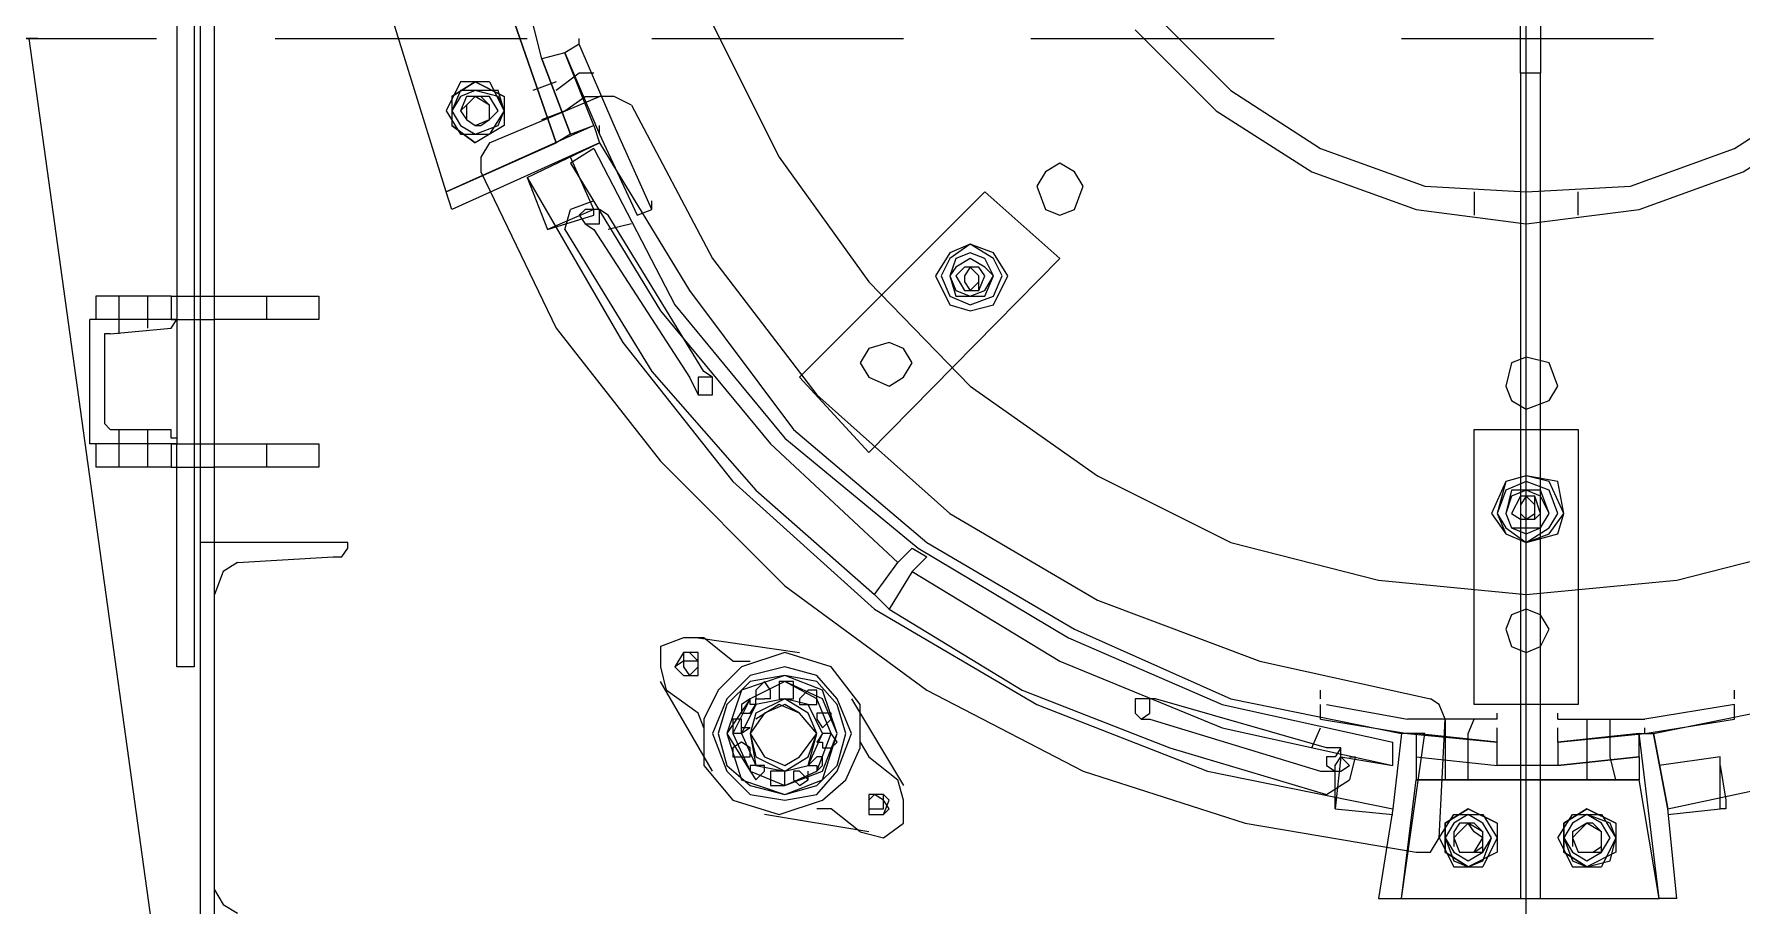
# Model space of a CAD drawing. Header units: millimetres. Extents: x 3220 to 226993, y 817 to 176024.
# Drawn here: x 198905 to 199759, y 146429 to 146864 of the extents above; entities that cross this region are included whole.
import ezdxf

# ---------------------------------------------------------------- set-up
doc = ezdxf.new("R2010")
doc.units = ezdxf.units.MM
doc.linetypes.add('AXES', pattern=[50.8, 31.75, -6.35, 6.35, -6.35])
doc.layers.add('Axe', color=1, linetype='AXES', lineweight=9)

# ---------------------------------------------------------------- blocks, each defined once
blk = doc.blocks.new('section b-c')
at = {"layer": 'Axe', "ltscale": 15}
blk.add_line((9000, -4000), (9000, 33323.92), dxfattribs=at)
blk = doc.blocks.new('ligne broyage L 2')
at = {"color": 7, "linetype": 'Continuous', "lineweight": 5, "true_color": 0x000007}
for points in [[(-665.43, 11461.05), (-665.43, 10342.84), (-665.43, 10342.84)], [(-195.29, 10661.09), (-154.78, 10620.58), (-107.05, 10590.2), (-54.97, 10571.4), (0, 10564.17), (56.42, 10571.4), (108.49, 10590.2), (156.23, 10620.58), (196.73, 10661.09)], [(-185.16, 10668.32), (-147.55, 10630.71), (-102.71, 10601.78), (-50.63, 10582.97), (0, 10580.08), (52.08, 10582.97), (104.15, 10601.78), (149, 10630.71), (185.16, 10668.32)], [(-662.53, 10216.99), (-655.3, 10216.99), (-655.3, 10908.45)], [(-662.53, 10893.99), (-662.53, 10216.99), (-662.53, 10216.99)], [(-674.11, 10867.95), (-674.11, 10457.12), (-674.11, 10457.12)], [(-432.53, 10812.98), (-425.29, 10739.2), (-406.49, 10663.98), (-373.22, 10597.44), (-328.37, 10535.23), (-277.74, 10483.16), (-214.09, 10438.31), (-147.55, 10405.04), (-73.78, 10386.24), (0, 10379), (75.22, 10386.24), (149, 10405.04), (218.43, 10438.31), (277.74, 10483.16), (334.16, 10535.23), (377.56, 10597.44), (407.94, 10663.98), (429.63, 10739.2), (436.87, 10812.98)], [(-536.68, 10571.4), (-539.57, 10580.08), (-577.19, 10701.59), (-522.22, 10713.16)], [(-465.8, 10613.35), (-539.57, 10580.08), (-484.6, 10604.67), (-522.22, 10713.16), (-510.64, 10713.16)], [(-522.22, 10713.16), (-484.6, 10604.67)], [(-477.37, 10609.01), (-491.84, 10646.62), (-499.07, 10675.55), (-510.64, 10713.16)], [(-2.89, 10639.39), (-2.89, 10690.02), (7.23, 10690.02)], [(7.23, 10690.02), (7.23, 10639.39)], [(-747.88, 10656.75), (-684.23, 10656.75)], [(-624.92, 10656.75), (-499.07, 10656.75)], [(-473.03, 10653.85), (-473.03, 10656.75)], [(-436.87, 10656.75), (-311.01, 10656.75)], [(-247.37, 10656.75), (-125.85, 10656.75)], [(-62.2, 10656.75), (63.65, 10656.75)], [(-455.67, 10613.35), (-473.03, 10653.85), (-480.26, 10649.51)], [(-480.26, 10649.51), (-462.91, 10609.01)], [(-473.03, 10639.39), (-484.6, 10630.71)], [(-465.8, 10639.39), (-473.03, 10639.39)], [(-2.89, 10639.39), (-2.89, 10227.11), (-2.89, 10227.11)], [(7.23, 10227.11), (7.23, 10639.39), (-2.89, 10639.39)], [(-517.88, 10635.05), (-532.34, 10635.05), (-539.57, 10620.58)], [(-517.88, 10635.05), (-510.64, 10620.58), (-513.54, 10627.82), (-525.11, 10630.71), (-532.34, 10627.82), (-536.68, 10620.58), (-532.34, 10613.35), (-525.11, 10609.01), (-513.54, 10613.35), (-510.64, 10620.58)], [(-536.68, 10627.82), (-525.11, 10635.05), (-525.11, 10635.05)], [(-525.11, 10635.05), (-536.68, 10627.82), (-536.68, 10613.35)], [(-510.64, 10620.58), (-513.54, 10630.71), (-532.34, 10630.71), (-536.68, 10620.58), (-532.34, 10613.35), (-525.11, 10609.01), (-513.54, 10613.35), (-510.64, 10620.58), (-517.88, 10609.01)], [(-484.6, 10635.05), (-496.18, 10630.71)], [(-536.68, 10627.82), (-536.68, 10613.35), (-525.11, 10604.67)], [(-525.11, 10613.35), (-522.22, 10613.35), (-517.88, 10616.24), (-517.88, 10623.48), (-522.22, 10627.82), (-525.11, 10627.82), (-529.45, 10623.48), (-532.34, 10620.58)], [(-517.88, 10604.67), (-462.91, 10627.82), (-462.91, 10627.82)], [(-510.64, 10627.82), (-510.64, 10613.35), (-510.64, 10613.35)], [(-510.64, 10627.82), (-510.64, 10613.35), (-510.64, 10613.35)], [(-480.26, 10620.58), (-470.14, 10627.82)], [(-470.14, 10627.82), (-462.91, 10627.82)], [(-446.99, 10623.48), (-455.67, 10627.82), (-462.91, 10627.82)], [(-446.99, 10623.48), (-406.49, 10546.81), (-354.41, 10478.82), (-287.87, 10419.51), (-214.09, 10376.11), (-133.09, 10345.73), (-47.74, 10326.93)], [(-539.57, 10620.58), (-532.34, 10609.01)], [(-491.84, 10616.24), (-480.26, 10620.58)], [(-525.11, 10604.67), (-536.68, 10613.35)], [(-532.34, 10609.01), (-517.88, 10609.01), (-517.88, 10609.01)], [(-510.64, 10613.35), (-525.11, 10604.67)], [(-510.64, 10613.35), (-525.11, 10604.67), (-525.11, 10604.67)], [(-477.37, 10609.01), (-484.6, 10604.67)], [(-465.8, 10613.35), (-462.91, 10604.67)], [(-462.91, 10609.01), (-462.91, 10613.35), (-462.91, 10613.35)], [(-462.91, 10609.01), (-444.1, 10568.51)], [(-436.87, 10571.4), (-455.67, 10613.35), (-455.67, 10613.35)], [(-462.91, 10604.67), (-536.68, 10571.4)], [(-517.88, 10604.67), (-522.22, 10597.44), (-522.22, 10590.2)], [(-499.07, 10587.31), (-462.91, 10604.67), (-418.06, 10530.89), (-365.98, 10461.46), (-299.44, 10405.04), (-225.67, 10361.64), (-147.55, 10326.93), (-62.2, 10309.57), (-66.54, 10271.96)], [(-465.8, 10601.78), (-477.37, 10594.54)], [(-465.8, 10571.4), (-477.37, 10597.44)], [(-465.8, 10601.78), (-425.29, 10523.66), (-370.32, 10457.12), (-303.78, 10402.15), (-228.56, 10357.31), (-151.89, 10324.03), (-66.54, 10305.23)], [(63.65, 10309.57), (149, 10326.93), (230.01, 10361.64), (303.78, 10405.04), (367.43, 10461.46), (422.4, 10530.89), (462.91, 10604.67), (500.52, 10587.31)], [(-522.22, 10590.2), (-484.6, 10512.09), (-432.53, 10445.55), (-370.32, 10383.34), (-299.44, 10331.27), (-221.33, 10290.76), (-140.32, 10264.72), (-54.97, 10250.26)], [(-477.37, 10594.54), (-432.53, 10520.77), (-377.56, 10454.23), (-313.91, 10394.92)], [(-499.07, 10587.31), (-451.33, 10504.86), (-396.36, 10435.42), (-325.48, 10371.77), (-244.47, 10324.03), (-159.12, 10290.76), (-66.54, 10271.96)], [(-499.07, 10587.31), (-488.94, 10561.27), (-488.94, 10561.27)], [(-26.04, 10580.08), (-26.04, 10568.51)], [(26.04, 10568.51), (26.04, 10580.08)], [(70.88, 10271.96), (159.12, 10290.76), (248.81, 10324.03), (326.93, 10371.77), (396.36, 10435.42), (455.67, 10504.86), (500.52, 10587.31)], [(-465.8, 10571.4), (-488.94, 10561.27), (-465.8, 10568.51)], [(-480.26, 10561.27), (-477.37, 10571.4)], [(-465.8, 10575.74), (-477.37, 10571.4), (-477.37, 10571.4)], [(-462.91, 10571.4), (-470.14, 10571.4), (-473.03, 10568.51), (-470.14, 10564.17)], [(-470.14, 10564.17), (-462.91, 10564.17), (-462.91, 10571.4)], [(-465.8, 10568.51), (-465.8, 10571.4)], [(-458.57, 10568.51), (-462.91, 10571.4)], [(-462.91, 10568.51), (-462.91, 10571.4), (-462.91, 10571.4)], [(-444.1, 10568.51), (-436.87, 10571.4)], [(-436.87, 10571.4), (-436.87, 10575.74)], [(-470.14, 10564.17), (-462.91, 10564.17), (-462.91, 10568.51)], [(-470.14, 10564.17), (-465.8, 10561.27), (-418.06, 10487.5)], [(-410.83, 10490.39), (-458.57, 10568.51), (-458.57, 10568.51)], [(-446.99, 10564.17), (-458.57, 10561.27)], [(-480.26, 10561.27), (-436.87, 10490.39), (-384.79, 10431.08), (-325.48, 10379)], [(-277.74, 10530.89), (-273.4, 10530.89), (-273.4, 10538.13), (-277.74, 10542.47), (-280.64, 10538.13), (-280.64, 10535.23)], [(-677, 10528), (-714.61, 10528)], [(-714.61, 10528), (-714.61, 10516.43)], [(-703.04, 10528), (-703.04, 10516.43)], [(-688.57, 10516.43), (-688.57, 10528)], [(-677, 10528), (-603.22, 10528), (-603.22, 10516.43), (-655.3, 10516.43)], [(-677, 10528), (-677, 10516.43)], [(-629.26, 10528), (-629.26, 10516.43)], [(-674.11, 10454.23), (-717.5, 10454.23), (-717.5, 10516.43)], [(-674.11, 10516.43), (-717.5, 10516.43), (-717.5, 10516.43)], [(-677, 10516.43), (-714.61, 10516.43)], [(-707.38, 10509.2), (-677, 10512.09), (-674.11, 10516.43)], [(-703.04, 10516.43), (-703.04, 10509.2)], [(-688.57, 10512.09), (-688.57, 10516.43)], [(-677, 10516.43), (-655.3, 10516.43), (-655.3, 10516.43)], [(-707.38, 10509.2), (-710.27, 10509.2), (-710.27, 10504.86)], [(-710.27, 10504.86), (-710.27, 10468.69), (-710.27, 10468.69)], [(-418.06, 10487.5), (-413.72, 10478.82), (-406.49, 10478.82), (-406.49, 10483.16)], [(-406.49, 10487.5), (-413.72, 10487.5), (-413.72, 10478.82)], [(-413.72, 10478.82), (-406.49, 10478.82), (-406.49, 10487.5)], [(-406.49, 10487.5), (-410.83, 10490.39)], [(-406.49, 10483.16), (-406.49, 10487.5), (-406.49, 10487.5)], [(-710.27, 10468.69), (-710.27, 10464.35), (-707.38, 10461.46)], [(-707.38, 10461.46), (-677, 10461.46)], [(-703.04, 10461.46), (-703.04, 10454.23)], [(-688.57, 10454.23), (-688.57, 10461.46)], [(-674.11, 10457.12), (-677, 10457.12), (-677, 10461.46)], [(-26.04, 10324.03), (-26.04, 10461.46), (26.04, 10461.46)], [(26.04, 10461.46), (26.04, 10324.03), (26.04, 10324.03)], [(-677, 10454.23), (-714.61, 10454.23)], [(-714.61, 10454.23), (-714.61, 10442.65)], [(-703.04, 10454.23), (-703.04, 10442.65)], [(-688.57, 10442.65), (-688.57, 10454.23)], [(-677, 10454.23), (-603.22, 10454.23), (-603.22, 10442.65), (-655.3, 10442.65)], [(-677, 10454.23), (-677, 10442.65)], [(-674.11, 10457.12), (-674.11, 10454.23)], [(-674.11, 10342.84), (-674.11, 10454.23), (-674.11, 10454.23)], [(-629.26, 10454.23), (-629.26, 10442.65)], [(-677, 10442.65), (-714.61, 10442.65)], [(-677, 10442.65), (-655.3, 10442.65), (-655.3, 10442.65)], [(0, 10416.62), (4.34, 10416.62), (4.34, 10428.19), (0, 10428.19), (-2.89, 10423.85), (-2.89, 10419.51)], [(-588.76, 10405.04), (-662.53, 10405.04), (-662.53, 10405.04)], [(-643.73, 10394.92), (-595.99, 10397.81), (-591.65, 10397.81), (-588.76, 10402.15)], [(-588.76, 10402.15), (-588.76, 10405.04), (-588.76, 10405.04)], [(-313.91, 10394.92), (-306.67, 10402.15)], [(-306.67, 10402.15), (-299.44, 10397.81), (-306.67, 10390.58)], [(-643.73, 10394.92), (-650.96, 10390.58), (-655.3, 10379)], [(-318.25, 10371.77), (-325.48, 10379), (-313.91, 10394.92)], [(-306.67, 10390.58), (-318.25, 10371.77), (-318.25, 10371.77)], [(-306.67, 10390.58), (-232.9, 10345.73), (-151.89, 10312.46), (-66.54, 10293.66)], [(-655.3, 10231.45), (-655.3, 10379)], [(-318.25, 10371.77), (-251.7, 10331.27), (-177.93, 10302.34), (-99.81, 10279.19), (-88.24, 10286.42)], [(-396.36, 10345.73), (-410.83, 10357.31), (-420.95, 10357.31), (-432.53, 10352.97), (-432.53, 10342.84), (-429.63, 10331.27)], [(-420.95, 10338.5), (-418.06, 10338.5), (-413.72, 10342.84), (-413.72, 10345.73), (-418.06, 10350.07), (-420.95, 10350.07), (-420.95, 10345.73), (-425.29, 10342.84)], [(-413.72, 10357.31), (-363.09, 10350.07), (-363.09, 10350.07)], [(-332.71, 10302.34), (-332.71, 10324.03), (-347.18, 10342.84), (-370.32, 10350.07), (-392.02, 10342.84)], [(-665.43, 10342.84), (-674.11, 10342.84)], [(-392.02, 10342.84), (-403.6, 10331.27), (-410.83, 10316.8)], [(-396.36, 10345.73), (-387.68, 10345.73)], [(-406.49, 10290.76), (-432.53, 10335.61)], [(-377.56, 10331.27), (-380.45, 10335.61), (-384.79, 10331.27)], [(-373.22, 10335.61), (-373.22, 10326.93), (-373.22, 10326.93)], [(-365.98, 10331.27), (-365.98, 10335.61), (-373.22, 10335.61)], [(-365.98, 10331.27), (-365.98, 10335.61), (-365.98, 10335.61)], [(-413.72, 10319.69), (-429.63, 10331.27)], [(-387.68, 10326.93), (-392.02, 10324.03), (-392.02, 10319.69)], [(-384.79, 10324.03), (-387.68, 10324.03), (-387.68, 10326.93)], [(-387.68, 10319.69), (-384.79, 10324.03), (-384.79, 10324.03)], [(-384.79, 10331.27), (-384.79, 10326.93), (-380.45, 10326.93)], [(-384.79, 10324.03), (-384.79, 10326.93), (-384.79, 10326.93)], [(-363.09, 10319.69), (-373.22, 10324.03), (-384.79, 10316.8)], [(-377.56, 10326.93), (-380.45, 10326.93), (-380.45, 10326.93)], [(-377.56, 10326.93), (-377.56, 10331.27), (-377.56, 10331.27)], [(-377.56, 10326.93), (-377.56, 10331.27), (-377.56, 10331.27)], [(-373.22, 10326.93), (-365.98, 10326.93), (-365.98, 10326.93)], [(-365.98, 10326.93), (-365.98, 10331.27), (-365.98, 10331.27)], [(-358.75, 10331.27), (-363.09, 10326.93), (-363.09, 10326.93)], [(-363.09, 10326.93), (-363.09, 10324.03), (-358.75, 10324.03)], [(-354.41, 10326.93), (-354.41, 10331.27), (-358.75, 10331.27)], [(-358.75, 10324.03), (-354.41, 10324.03), (-354.41, 10326.93)], [(-354.41, 10326.93), (-354.41, 10331.27), (-354.41, 10331.27)], [(-337.05, 10326.93), (-311.01, 10283.53)], [(-192.4, 10326.93), (-195.29, 10326.93), (-195.29, 10319.69), (-192.4, 10316.8)], [(-192.4, 10326.93), (-195.29, 10326.93), (-195.29, 10319.69), (-192.4, 10316.8)], [(-185.16, 10326.93), (-192.4, 10326.93)], [(-188.06, 10324.03), (-188.06, 10326.93), (-192.4, 10326.93)], [(-192.4, 10316.8), (-188.06, 10319.69), (-188.06, 10324.03)], [(-99.81, 10302.34), (-185.16, 10326.93)], [(-102.71, 10326.93), (-102.71, 10331.27)], [(-102.71, 10316.8), (-102.71, 10324.03), (-102.71, 10324.03)], [(-99.81, 10324.03), (-59.31, 10316.8)], [(-54.97, 10250.26), (-47.74, 10250.26), (-43.4, 10257.49), (-40.5, 10316.8), (-43.4, 10324.03), (-47.74, 10326.93)], [(26.04, 10324.03), (-26.04, 10324.03), (-26.04, 10324.03)], [(104.15, 10324.03), (59.31, 10316.8), (59.31, 10316.8)], [(104.15, 10326.93), (104.15, 10331.27)], [(104.15, 10316.8), (104.15, 10324.03)], [(-410.83, 10312.46), (-413.72, 10319.69)], [(-410.83, 10316.8), (-410.83, 10293.66), (-396.36, 10276.3), (-373.22, 10269.06), (-351.52, 10276.3)], [(-396.36, 10316.8), (-396.36, 10309.57), (-396.36, 10309.57)], [(-392.02, 10312.46), (-392.02, 10316.8), (-396.36, 10316.8)], [(-392.02, 10319.69), (-387.68, 10319.69), (-387.68, 10319.69)], [(-354.41, 10319.69), (-354.41, 10316.8), (-351.52, 10312.46)], [(-351.52, 10319.69), (-354.41, 10319.69), (-354.41, 10319.69)], [(-347.18, 10316.8), (-347.18, 10319.69), (-351.52, 10319.69)], [(-351.52, 10312.46), (-347.18, 10316.8), (-347.18, 10316.8)], [(-347.18, 10316.8), (-347.18, 10319.69), (-347.18, 10319.69)], [(-192.4, 10316.8), (-188.06, 10316.8)], [(-188.06, 10316.8), (-102.71, 10290.76)], [(-102.71, 10316.8), (-59.31, 10309.57), (-59.31, 10309.57)], [(-14.47, 10316.8), (-59.31, 10316.8), (-59.31, 10316.8)], [(-40.5, 10316.8), (-40.5, 10309.57)], [(-28.93, 10309.57), (-26.04, 10316.8)], [(-14.47, 10316.8), (-14.47, 10319.69)], [(15.91, 10316.8), (15.91, 10319.69)], [(15.91, 10316.8), (59.31, 10316.8)], [(30.38, 10316.8), (30.38, 10309.57)], [(41.95, 10309.57), (41.95, 10316.8)], [(59.31, 10309.57), (104.15, 10316.8)], [(-387.68, 10312.46), (-392.02, 10309.57), (-396.36, 10309.57)], [(-392.02, 10309.57), (-392.02, 10312.46), (-392.02, 10312.46)], [(-387.68, 10312.46), (-392.02, 10312.46)], [(-351.52, 10309.57), (-354.41, 10305.23), (-351.52, 10305.23)], [(-347.18, 10309.57), (-351.52, 10309.57), (-351.52, 10309.57)], [(-344.29, 10305.23), (-347.18, 10309.57), (-347.18, 10309.57)], [(-107.05, 10302.34), (-102.71, 10312.46)], [(-73.78, 10227.11), (-62.2, 10227.11), (-50.63, 10309.57), (-62.2, 10309.57)], [(-59.31, 10309.57), (-14.47, 10305.23), (-14.47, 10312.46)], [(-40.5, 10309.57), (-40.5, 10298)], [(-28.93, 10293.66), (-28.93, 10309.57)], [(15.91, 10305.23), (15.91, 10312.46)], [(15.91, 10305.23), (59.31, 10309.57)], [(30.38, 10309.57), (30.38, 10293.66)], [(41.95, 10298), (41.95, 10309.57)], [(56.42, 10309.57), (63.65, 10309.57)], [(75.22, 10227.11), (66.54, 10227.11), (56.42, 10309.57)], [(59.31, 10309.57), (59.31, 10312.46)], [(63.65, 10309.57), (70.88, 10271.96), (70.88, 10271.96)], [(75.22, 10227.11), (70.88, 10271.96), (63.65, 10309.57)], [(-392.02, 10305.23), (-396.36, 10302.34), (-396.36, 10302.34)], [(-396.36, 10302.34), (-396.36, 10298), (-392.02, 10298)], [(-387.68, 10302.34), (-392.02, 10305.23), (-392.02, 10305.23)], [(-392.02, 10298), (-387.68, 10298), (-387.68, 10298)], [(-387.68, 10298), (-387.68, 10302.34)], [(-354.41, 10298), (-358.75, 10293.66), (-358.75, 10293.66)], [(-351.52, 10298), (-354.41, 10298), (-354.41, 10298)], [(-351.52, 10305.23), (-351.52, 10302.34), (-347.18, 10302.34)], [(-351.52, 10276.3), (-339.95, 10286.42), (-332.71, 10302.34)], [(-351.52, 10293.66), (-351.52, 10298)], [(-347.18, 10302.34), (-344.29, 10305.23), (-344.29, 10305.23)], [(-332.71, 10305.23), (-328.37, 10298)], [(-328.37, 10298), (-313.91, 10286.42)], [(-92.58, 10302.34), (-95.47, 10298), (-99.81, 10298), (-99.81, 10293.66), (-95.47, 10290.76)], [(-92.58, 10302.34), (-99.81, 10302.34)], [(-92.58, 10302.34), (-95.47, 10298), (-99.81, 10298), (-99.81, 10293.66), (-95.47, 10290.76)], [(-95.47, 10293.66), (-92.58, 10298), (-66.54, 10293.66)], [(-92.58, 10298), (-95.47, 10271.96), (-95.47, 10293.66)], [(-88.24, 10293.66), (-92.58, 10298), (-92.58, 10302.34)], [(-88.24, 10298), (-85.35, 10298)], [(-85.35, 10298), (-88.24, 10286.42)], [(-66.54, 10293.66), (-66.54, 10305.23)], [(-54.97, 10298), (-14.47, 10293.66)], [(-54.97, 10298), (-54.97, 10286.42), (56.42, 10286.42)], [(-40.5, 10298), (-40.5, 10286.42)], [(56.42, 10298), (15.91, 10293.66), (-14.47, 10293.66)], [(44.84, 10286.42), (41.95, 10298)], [(56.42, 10298), (56.42, 10286.42)], [(96.92, 10298), (66.54, 10293.66)], [(96.92, 10293.66), (96.92, 10298)], [(96.92, 10271.96), (96.92, 10298), (96.92, 10298)], [(-384.79, 10293.66), (-387.68, 10293.66), (-387.68, 10290.76)], [(-387.68, 10290.76), (-384.79, 10286.42), (-384.79, 10286.42)], [(-380.45, 10290.76), (-380.45, 10293.66), (-384.79, 10293.66)], [(-384.79, 10286.42), (-380.45, 10290.76), (-380.45, 10290.76)], [(-380.45, 10290.76), (-380.45, 10293.66)], [(-377.56, 10290.76), (-377.56, 10286.42), (-377.56, 10286.42)], [(-370.32, 10290.76), (-377.56, 10290.76), (-377.56, 10290.76)], [(-370.32, 10286.42), (-370.32, 10290.76), (-370.32, 10290.76)], [(-365.98, 10290.76), (-365.98, 10286.42), (-365.98, 10286.42)], [(-363.09, 10290.76), (-365.98, 10290.76), (-365.98, 10290.76)], [(-358.75, 10286.42), (-363.09, 10290.76), (-363.09, 10290.76)], [(-358.75, 10293.66), (-354.41, 10293.66), (-354.41, 10290.76)], [(-358.75, 10286.42), (-358.75, 10290.76)], [(-354.41, 10290.76), (-351.52, 10293.66), (-351.52, 10293.66)], [(-102.71, 10290.76), (-92.58, 10290.76), (-88.24, 10293.66)], [(-28.93, 10286.42), (-28.93, 10293.66)], [(30.38, 10293.66), (30.38, 10286.42)], [(96.92, 10293.66), (99.81, 10276.3), (99.81, 10271.96), (96.92, 10271.96)], [(-377.56, 10286.42), (-377.56, 10283.53), (-370.32, 10283.53)], [(-370.32, 10283.53), (-370.32, 10286.42)], [(-365.98, 10286.42), (-363.09, 10283.53), (-358.75, 10286.42)], [(-332.71, 10260.38), (-321.14, 10257.49), (-311.01, 10264.72), (-311.01, 10276.3), (-313.91, 10286.42)], [(-62.2, 10227.11), (-54.97, 10286.42), (-54.97, 10286.42)], [(66.54, 10227.11), (56.42, 10286.42), (-54.97, 10286.42)], [(-325.48, 10269.06), (-321.14, 10269.06), (-318.25, 10271.96), (-321.14, 10276.3), (-321.14, 10279.19), (-325.48, 10279.19), (-328.37, 10276.3), (-328.37, 10271.96)], [(-328.37, 10260.38), (-380.45, 10269.06)], [(-347.18, 10271.96), (-354.41, 10271.96), (-354.41, 10271.96)], [(-332.71, 10260.38), (-347.18, 10271.96)], [(-95.47, 10271.96), (-66.54, 10269.06), (-66.54, 10269.06)], [(-66.54, 10271.96), (-73.78, 10227.11), (-73.78, 10227.11)], [(-43.4, 10257.49), (-36.16, 10269.06), (-21.7, 10269.06), (-14.47, 10257.49), (-21.7, 10243.03)], [(-14.47, 10264.72), (-28.93, 10271.96), (-40.5, 10264.72)], [(-40.5, 10264.72), (-28.93, 10271.96), (-28.93, 10271.96)], [(-40.5, 10264.72), (-40.5, 10250.26), (-28.93, 10243.03)], [(-28.93, 10243.03), (-40.5, 10250.26), (-40.5, 10264.72)], [(-28.93, 10250.26), (-26.04, 10250.26), (-21.7, 10253.15), (-21.7, 10260.38), (-26.04, 10264.72), (-33.27, 10264.72), (-36.16, 10260.38), (-36.16, 10253.15)], [(-28.93, 10271.96), (-14.47, 10264.72), (-14.47, 10250.26)], [(-14.47, 10264.72), (-14.47, 10250.26), (-28.93, 10243.03)], [(15.91, 10257.49), (23.15, 10269.06), (37.61, 10269.06), (44.84, 10257.49), (37.61, 10243.03)], [(44.84, 10264.72), (30.38, 10271.96), (18.81, 10264.72)], [(18.81, 10264.72), (30.38, 10271.96), (30.38, 10271.96)], [(18.81, 10264.72), (18.81, 10250.26), (30.38, 10243.03)], [(30.38, 10243.03), (18.81, 10250.26), (18.81, 10264.72)], [(30.38, 10250.26), (33.27, 10250.26), (37.61, 10253.15), (37.61, 10260.38), (33.27, 10264.72), (30.38, 10264.72), (23.15, 10260.38), (23.15, 10253.15)], [(30.38, 10271.96), (44.84, 10264.72), (44.84, 10250.26)], [(44.84, 10264.72), (44.84, 10250.26), (30.38, 10243.03)], [(70.88, 10269.06), (96.92, 10271.96), (96.92, 10271.96)], [(-43.4, 10257.49), (-36.16, 10243.03), (-21.7, 10243.03)], [(15.91, 10257.49), (23.15, 10243.03), (37.61, 10243.03)], [(-14.47, 10250.26), (-28.93, 10243.03), (-28.93, 10243.03)], [(44.84, 10250.26), (30.38, 10243.03), (30.38, 10243.03)], [(-655.3, 10231.45), (-650.96, 10224.22), (-643.73, 10219.88)], [(-62.2, 10227.11), (66.54, 10227.11)], [(-2.89, 10227.11), (7.23, 10227.11)]]:
    blk.add_lwpolyline(points, dxfattribs=at)
at = {"color": 7, "linetype": 'Continuous', "lineweight": 15, "true_color": 0x000007}
blk.add_lwpolyline([(-658.19, 10008.68), (-747.88, 10656.75), (-799.96, 10656.75), (-747.88, 10656.75)], dxfattribs=at)
blk.add_lwpolyline([(-743.54, 10656.75), (-791.28, 10656.75)], close=True, dxfattribs=at)
at = {"color": 7, "linetype": 'Continuous', "lineweight": 5, "true_color": 0x000007}
for points in [[(-465.8, 10613.35), (-480.26, 10649.51), (-491.84, 10646.62), (-477.37, 10609.01)], [(-510.64, 10620.58), (-513.54, 10627.82), (-525.11, 10630.71), (-532.34, 10627.82), (-536.68, 10620.58), (-532.34, 10613.35), (-525.11, 10609.01), (-513.54, 10613.35)], [(-525.11, 10635.05), (-510.64, 10627.82)], [(-513.54, 10620.58), (-517.88, 10627.82), (-529.45, 10627.82), (-532.34, 10620.58), (-529.45, 10616.24), (-525.11, 10613.35), (-517.88, 10616.24)], [(-517.88, 10620.58), (-517.88, 10623.48), (-525.11, 10627.82), (-529.45, 10623.48), (-529.45, 10616.24), (-525.11, 10613.35), (-517.88, 10616.24)], [(-221.33, 10582.97), (-225.67, 10590.2), (-232.9, 10594.54), (-240.13, 10590.2), (-244.47, 10582.97), (-240.13, 10571.4), (-232.9, 10568.51), (-225.67, 10571.4)], [(-363.09, 10487.5), (-328.37, 10449.89), (-232.9, 10546.81), (-270.51, 10580.08)], [(-258.94, 10538.13), (-266.17, 10549.7), (-277.74, 10554.04), (-287.87, 10549.7), (-295.1, 10538.13), (-287.87, 10523.66), (-277.74, 10520.77), (-266.17, 10523.66), (-258.94, 10538.13), (-266.17, 10549.7), (-277.74, 10554.04), (-287.87, 10549.7), (-295.1, 10538.13), (-287.87, 10523.66), (-277.74, 10520.77), (-266.17, 10523.66)], [(-261.83, 10538.13), (-266.17, 10546.81), (-277.74, 10554.04), (-287.87, 10546.81), (-292.21, 10538.13), (-287.87, 10528), (-277.74, 10523.66), (-266.17, 10528)], [(-266.17, 10538.13), (-270.51, 10546.81), (-277.74, 10549.7), (-284.98, 10546.81), (-287.87, 10538.13), (-284.98, 10528), (-270.51, 10528)], [(-266.17, 10538.13), (-270.51, 10546.81), (-277.74, 10549.7), (-284.98, 10546.81), (-287.87, 10538.13), (-284.98, 10528), (-270.51, 10528)], [(-266.17, 10538.13), (-270.51, 10546.81), (-277.74, 10549.7), (-284.98, 10546.81), (-287.87, 10538.13), (-284.98, 10528), (-270.51, 10528)], [(-266.17, 10538.13), (-270.51, 10542.47), (-277.74, 10546.81), (-284.98, 10542.47), (-287.87, 10538.13), (-284.98, 10530.89), (-277.74, 10528), (-270.51, 10530.89)], [(-270.51, 10538.13), (-273.4, 10542.47), (-280.64, 10542.47), (-284.98, 10538.13), (-280.64, 10530.89), (-273.4, 10530.89)], [(-273.4, 10538.13), (-277.74, 10542.47), (-280.64, 10538.13), (-280.64, 10535.23), (-277.74, 10530.89), (-273.4, 10535.23)], [(-273.4, 10538.13), (-277.74, 10542.47), (-280.64, 10538.13), (-280.64, 10535.23), (-277.74, 10530.89), (-273.4, 10535.23)], [(-306.67, 10494.73), (-311.01, 10501.96), (-318.25, 10504.86), (-328.37, 10501.96), (-332.71, 10494.73), (-328.37, 10487.5), (-318.25, 10483.16), (-311.01, 10487.5)], [(15.91, 10483.16), (11.57, 10494.73), (0, 10497.62), (-7.23, 10494.73), (-10.13, 10483.16), (-7.23, 10475.92), (0, 10471.59), (11.57, 10475.92)], [(18.81, 10419.51), (11.57, 10435.42), (0, 10438.31), (-10.13, 10435.42), (-14.47, 10419.51), (-10.13, 10409.38), (0, 10405.04), (11.57, 10409.38), (18.81, 10419.51), (15.91, 10435.42), (0, 10438.31), (-10.13, 10435.42), (-17.36, 10419.51), (-10.13, 10409.38), (0, 10405.04), (15.91, 10409.38)], [(15.91, 10419.51), (11.57, 10431.08), (0, 10435.42), (-10.13, 10431.08), (-14.47, 10419.51), (-10.13, 10412.28), (0, 10405.04), (11.57, 10412.28)], [(11.57, 10419.51), (7.23, 10431.08), (-7.23, 10431.08), (-10.13, 10419.51), (-7.23, 10412.28), (0, 10409.38), (7.23, 10412.28)], [(11.57, 10419.51), (7.23, 10431.08), (-7.23, 10431.08), (-10.13, 10419.51), (-7.23, 10412.28), (0, 10409.38), (7.23, 10412.28)], [(11.57, 10419.51), (7.23, 10428.19), (0, 10431.08), (-7.23, 10428.19), (-10.13, 10419.51), (-7.23, 10412.28), (7.23, 10412.28), (11.57, 10419.51), (7.23, 10431.08), (-7.23, 10431.08), (-10.13, 10419.51), (-7.23, 10412.28), (0, 10409.38), (7.23, 10412.28)], [(7.23, 10419.51), (4.34, 10428.19), (-2.89, 10428.19), (-7.23, 10419.51), (-2.89, 10416.62), (4.34, 10416.62)], [(4.34, 10419.51), (4.34, 10423.85), (0, 10428.19), (-2.89, 10423.85), (-2.89, 10419.51), (0, 10416.62)], [(4.34, 10419.51), (4.34, 10423.85), (0, 10428.19), (-2.89, 10423.85), (-2.89, 10419.51), (0, 10416.62)], [(11.57, 10361.64), (7.23, 10368.88), (0, 10371.77), (-7.23, 10368.88), (-10.13, 10361.64), (-7.23, 10352.97), (0, 10350.07), (7.23, 10352.97)], [(-413.72, 10342.84), (-413.72, 10350.07), (-420.95, 10350.07), (-425.29, 10342.84), (-420.95, 10338.5), (-413.72, 10338.5)], [(-413.72, 10342.84), (-413.72, 10345.73), (-420.95, 10345.73), (-420.95, 10342.84), (-418.06, 10338.5)], [(-337.05, 10309.57), (-344.29, 10326.93), (-354.41, 10338.5), (-370.32, 10342.84), (-387.68, 10338.5), (-399.26, 10326.93), (-406.49, 10309.57), (-399.26, 10290.76), (-387.68, 10279.19), (-370.32, 10276.3), (-354.41, 10279.19), (-344.29, 10290.76)], [(-337.05, 10309.57), (-344.29, 10326.93), (-354.41, 10338.5), (-370.32, 10342.84), (-387.68, 10338.5), (-399.26, 10326.93), (-406.49, 10309.57), (-399.26, 10290.76), (-387.68, 10279.19), (-370.32, 10276.3), (-354.41, 10279.19), (-344.29, 10290.76)], [(-337.05, 10309.57), (-344.29, 10326.93), (-354.41, 10338.5), (-370.32, 10342.84), (-387.68, 10338.5), (-399.26, 10326.93), (-406.49, 10309.57), (-399.26, 10290.76), (-387.68, 10279.19), (-370.32, 10276.3), (-354.41, 10279.19), (-344.29, 10290.76)], [(-339.95, 10309.57), (-344.29, 10324.03), (-354.41, 10335.61), (-370.32, 10338.5), (-387.68, 10335.61), (-399.26, 10324.03), (-403.6, 10309.57), (-399.26, 10293.66), (-387.68, 10283.53), (-370.32, 10279.19), (-354.41, 10283.53), (-344.29, 10293.66)], [(-344.29, 10309.57), (-351.52, 10331.27), (-370.32, 10338.5), (-392.02, 10331.27), (-399.26, 10309.57), (-392.02, 10286.42), (-370.32, 10279.19), (-351.52, 10286.42)], [(-344.29, 10309.57), (-351.52, 10326.93), (-370.32, 10335.61), (-387.68, 10326.93), (-399.26, 10309.57), (-387.68, 10290.76), (-370.32, 10283.53), (-351.52, 10290.76)], [(-347.18, 10309.57), (-354.41, 10326.93), (-370.32, 10335.61), (-387.68, 10326.93), (-396.36, 10309.57), (-387.68, 10290.76), (-370.32, 10283.53), (-354.41, 10290.76)], [(-351.52, 10309.57), (-358.75, 10324.03), (-370.32, 10326.93), (-384.79, 10324.03), (-392.02, 10309.57), (-384.79, 10293.66), (-370.32, 10290.76), (-358.75, 10293.66), (-351.52, 10309.57), (-358.75, 10324.03), (-370.32, 10326.93), (-384.79, 10324.03), (-392.02, 10309.57), (-384.79, 10293.66), (-370.32, 10290.76), (-358.75, 10293.66)], [(-354.41, 10309.57), (-358.75, 10319.69), (-370.32, 10326.93), (-384.79, 10319.69), (-387.68, 10309.57), (-384.79, 10298), (-370.32, 10290.76), (-358.75, 10298)], [(-354.41, 10309.57), (-358.75, 10319.69), (-370.32, 10326.93), (-384.79, 10319.69), (-387.68, 10309.57), (-384.79, 10293.66), (-370.32, 10290.76), (-358.75, 10293.66)], [(-354.41, 10309.57), (-363.09, 10319.69), (-370.32, 10324.03), (-380.45, 10319.69), (-387.68, 10309.57), (-380.45, 10298), (-370.32, 10293.66), (-363.09, 10298)], [(-14.47, 10305.23), (-54.97, 10309.57), (-54.97, 10298), (-14.47, 10293.66)], [(56.42, 10309.57), (15.91, 10305.23), (15.91, 10293.66), (56.42, 10298)], [(-321.14, 10276.3), (-325.48, 10279.19), (-328.37, 10276.3), (-328.37, 10271.96), (-321.14, 10271.96)], [(-318.25, 10276.3), (-321.14, 10279.19), (-328.37, 10279.19), (-328.37, 10269.06), (-321.14, 10269.06)], [(-17.36, 10257.49), (-21.7, 10264.72), (-28.93, 10269.06), (-36.16, 10264.72), (-40.5, 10257.49), (-36.16, 10250.26), (-28.93, 10245.92), (-21.7, 10250.26)], [(-17.36, 10257.49), (-21.7, 10264.72), (-28.93, 10269.06), (-36.16, 10264.72), (-40.5, 10257.49), (-36.16, 10250.26), (-28.93, 10245.92), (-21.7, 10250.26)], [(-17.36, 10257.49), (-21.7, 10264.72), (-28.93, 10269.06), (-36.16, 10264.72), (-40.5, 10257.49), (-36.16, 10245.92), (-28.93, 10243.03), (-21.7, 10245.92)], [(-21.7, 10257.49), (-21.7, 10260.38), (-28.93, 10264.72), (-33.27, 10260.38), (-36.16, 10257.49), (-33.27, 10250.26), (-21.7, 10250.26)], [(-21.7, 10257.49), (-26.04, 10260.38), (-28.93, 10264.72), (-33.27, 10260.38), (-36.16, 10257.49), (-33.27, 10250.26), (-26.04, 10250.26)], [(41.95, 10257.49), (37.61, 10264.72), (30.38, 10269.06), (23.15, 10264.72), (18.81, 10257.49), (23.15, 10250.26), (30.38, 10245.92), (37.61, 10250.26)], [(41.95, 10257.49), (37.61, 10264.72), (30.38, 10269.06), (23.15, 10264.72), (18.81, 10257.49), (23.15, 10250.26), (30.38, 10245.92), (37.61, 10250.26)], [(44.84, 10257.49), (41.95, 10264.72), (30.38, 10269.06), (23.15, 10264.72), (18.81, 10257.49), (23.15, 10245.92), (30.38, 10243.03), (41.95, 10245.92)], [(37.61, 10257.49), (37.61, 10260.38), (30.38, 10264.72), (26.04, 10260.38), (23.15, 10257.49), (26.04, 10250.26), (37.61, 10250.26)], [(37.61, 10257.49), (37.61, 10260.38), (30.38, 10264.72), (26.04, 10260.38), (23.15, 10257.49), (26.04, 10250.26), (37.61, 10250.26)]]:
    blk.add_lwpolyline(points, close=True, dxfattribs=at)

msp = doc.modelspace()

# ---------------------------------------------------------------- block references
at = {"color": 2}
msp.add_blockref('section b-c', (190650.83, 135943.7), dxfattribs=at)
msp.add_blockref('ligne broyage L 2', (199650.83, 136205.53))

doc.saveas('drawing.dxf')
